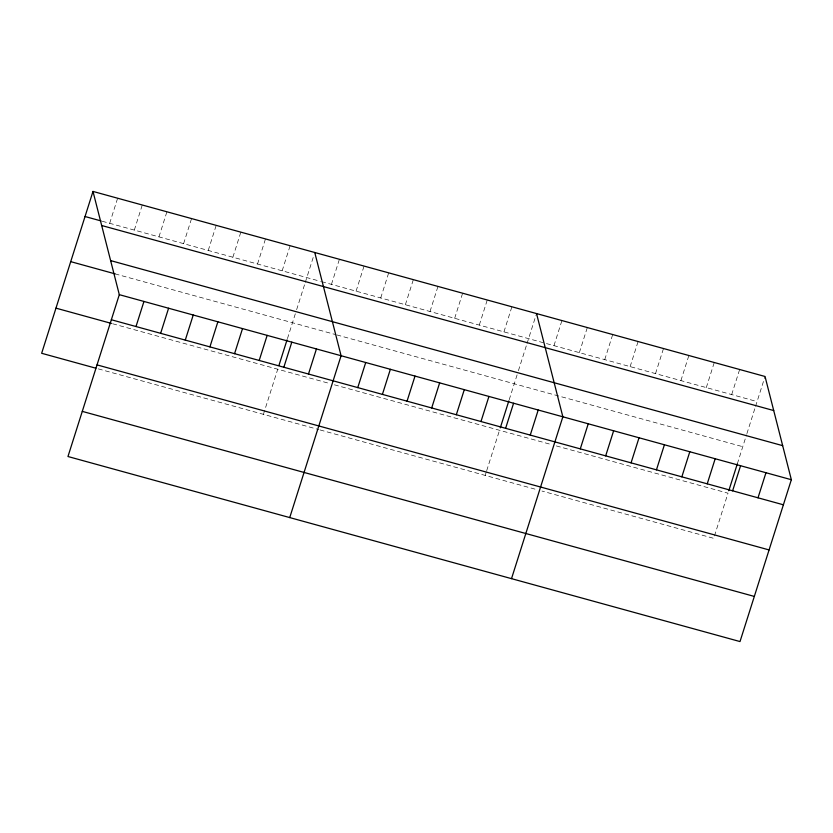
<?xml version="1.0" encoding="UTF-8"?>
<svg xmlns="http://www.w3.org/2000/svg" width="833" height="833" viewBox="0 0 833 833"><rect width="100%" height="100%" fill="white"/><g stroke="black" fill="none" stroke-linecap="round" stroke-linejoin="round"><path stroke-width="0.62" stroke-dasharray="4.17 3.12" d="M109.675 223.306L117.63 198.223M134.321 230.085L142.276 205.001M158.957 236.874L166.912 211.79M183.604 243.663L191.559 218.579M208.24 250.441L216.195 225.358M232.886 257.23L240.841 232.147M257.522 264.019L265.477 238.936M282.168 270.798L290.123 245.714M263.426 414.345L277.743 369.217M287.447 338.625L296.256 310.844M296.631 309.657L304.92 283.522M305.305 282.335L313.25 257.282M331.451 284.365L339.406 259.292M356.087 291.154L364.052 266.071M380.733 297.943L388.688 272.86M405.369 304.722L413.335 279.649M430.015 311.511L437.971 286.427M454.662 318.3L462.617 293.216M479.298 325.078L487.253 299.995M503.944 331.867L511.899 306.783M485.202 475.414L486.326 471.853M486.701 470.666L499.519 430.286M509.223 399.694L518.032 371.903M518.407 370.716L526.695 344.591M527.07 343.404L536.16 314.759M553.966 345.643L561.931 320.559M579.362 352.63L587.317 327.556M604.748 359.627L612.703 334.543M630.133 366.614L638.088 341.53M655.519 373.611L663.485 348.527M680.915 380.598L688.87 355.514M706.301 387.584L714.256 362.501M731.686 394.582L739.642 369.498M737.33 463.835L746.524 434.826M746.899 433.639L755.187 407.504M755.573 406.317L765.038 376.485M102.282 221.266L320.361 281.315M321.59 281.658L757.072 401.568M115.069 273.859L335.616 334.595M336.844 334.928L742.755 446.696M112.642 323.756L329.483 383.461M334.418 384.825L550.29 444.26M556.34 445.926L728.011 493.198L713.694 538.337L542.023 491.064M98.325 368.884L318.872 429.609M320.101 429.953L535.973 489.398"/><path stroke-width="1.25" d="M92.994 191.434L119.306 294.663L67.962 456.515L740.006 641.566L791.35 479.714L765.038 376.485L92.994 191.434L41.65 353.286L95.857 368.207M135.998 326.536L143.953 301.452M160.634 333.325L168.589 308.241M185.28 340.103L193.235 315.02M209.916 346.892L217.871 321.809M234.562 353.681L242.518 328.598M259.198 360.46L267.154 335.376M278.909 365.541L287.052 339.843M283.845 367.249L291.8 342.165M308.481 374.027L316.436 348.954M289.738 517.585L341.082 355.733L314.759 252.503M357.763 387.605L365.718 362.522M382.409 394.384L390.365 369.311M407.045 401.173L415.011 376.089M431.692 407.962L439.647 382.878M456.328 414.74L464.293 389.657M480.974 421.529L488.929 396.446M500.289 427.839L508.828 400.912M505.621 428.318L513.576 403.234M530.257 435.097L538.212 410.013M511.514 578.643L562.858 416.802L536.535 313.572M580.289 448.872L588.244 423.789M605.674 455.87L613.629 430.786M631.06 462.856L639.026 437.773M656.456 469.843L664.411 444.77M681.842 476.84L689.797 451.757M707.227 483.827L715.183 458.744M728.781 490.752L737.33 463.835M732.613 490.824L740.579 465.741M758.009 497.811L765.964 472.728M85.028 216.518L101.053 220.932M101.678 225.504L773.722 410.554M110.622 260.604L782.666 445.655M70.722 261.645L115.069 273.859M119.306 294.663L791.35 479.714M111.351 319.747L783.395 504.798M55.967 308.148L111.414 323.412M97.034 364.885L769.078 549.936M82.28 411.377L754.323 596.428"/></g></svg>
